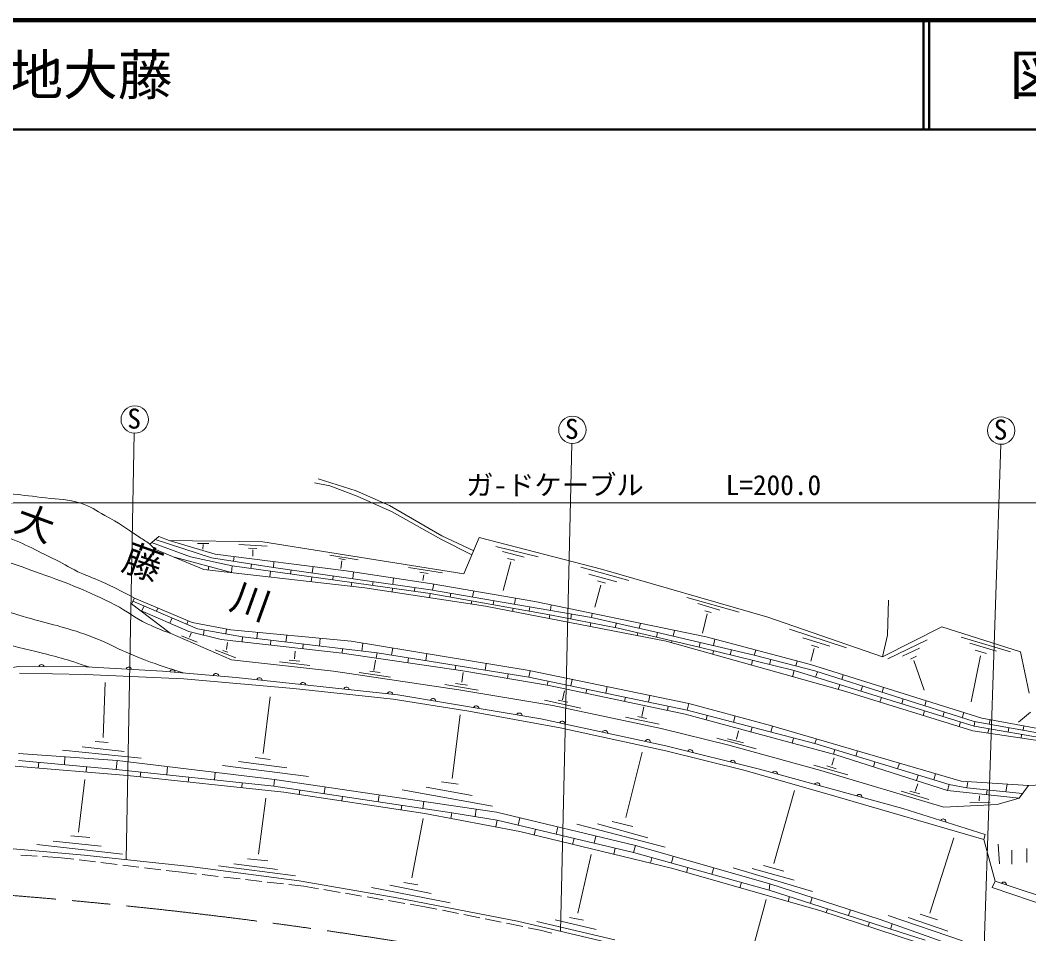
# Model space of a CAD drawing. Units: millimetres, scale not verified. Extents: x 40000 to 680000, y 20000 to 380000.
# Drawn here: x 426098 to 518376, y 296453 to 380000 of the extents above; entities that cross this region are included whole.
import ezdxf
from ezdxf.enums import TextEntityAlignment as Align

# ---------------------------------------------------------------- set-up
doc = ezdxf.new("R2010")
doc.units = ezdxf.units.MM
doc.header["$LTSCALE"] = 1000
doc.linetypes.add('CHAIN', pattern=[18.5, 12, -1.5, 3.5, -1.5])
for name, color, linetype, lineweight in [('M-BGD', 7, 'Continuous', 13), ('M-BMK', 2, 'CHAIN', 13), ('M-STR-HTXT', 7, 'Continuous', 13), ('M-TTL', 2, 'Continuous', 140), ('M-TTL-LINE', 7, 'Continuous', 50)]:
    doc.layers.add(name, color=color, linetype=linetype, lineweight=lineweight)
doc.layers.add('M-TTL-TXT', color=7, linetype='Continuous')
doc.styles.add('ＭＳ ゴシック', font='')
doc.styles.get('ＭＳ ゴシック').set_extended_font_data('MS Gothic')

msp = doc.modelspace()

# ---------------------------------------------------------------- linework, layer by layer
at = {"layer": 'M-BGD'}
for p, q in [((436518, 342227), (435803, 303234)), ((476572, 341285), (475529, 296687)), ((515822, 341217), (513974, 285486)), ((456823, 336955), (453367, 338063)), ((453013, 337705), (454435, 337413)), ((454435, 337413), (456934, 336482)), ((459898, 335608), (456823, 336955)), ((456934, 336482), (460124, 335033)), ((464684, 332861), (459898, 335608)), ((460124, 335033), (464586, 332530)), ((438772, 332788), (437955, 332090)), ((438115, 332226), (441675, 330913)), ((443616, 330833), (438439, 332504)), ((439730, 332429), (438772, 332788)), ((448283, 332309), (439730, 332429)), ((439730, 332429), (443930, 331170)), ((466700, 329377), (448283, 332309)), ((464586, 332530), (467430, 331120)), ((467586, 331490), (464684, 332861)), ((468086, 332683), (466700, 329377)), ((479271, 329812), (468086, 332683)), ((437955, 332090), (438414, 331631)), ((438414, 331631), (442900, 329777)), ((442316, 332154), (443363, 332146)), ((442828, 332044), (442800, 331630)), ((446112, 332051), (448682, 331900)), ((446981, 331732), (447743, 331696)), ((447397, 331581), (447371, 330978)), ((469628, 331878), (473496, 330920)), ((470213, 331399), (472207, 330894)), ((445435, 329485), (440225, 330883)), ((441675, 330913), (445490, 330089)), ((449265, 329956), (443616, 330833)), ((443930, 331170), (455914, 329654)), ((445616, 330522), (445682, 330948)), ((449265, 329956), (449304, 330490)), ((454416, 331072), (457017, 330666)), ((455250, 330761), (455871, 330666)), ((455510, 330566), (455445, 329869)), ((470971, 330482), (470293, 327837)), ((470678, 330788), (471343, 330628)), ((442900, 329777), (457625, 328082)), ((443361, 330041), (443308, 329730)), ((445490, 330089), (445435, 329485)), ((445490, 330089), (454689, 328813)), ((447258, 330267), (447194, 329852)), ((449005, 329601), (448933, 329083)), ((463641, 327917), (449265, 329956)), ((450875, 329727), (450822, 329349)), ((452821, 329452), (452903, 330035)), ((455914, 329654), (463780, 328471)), ((456518, 328927), (456607, 329550)), ((461614, 329938), (464733, 329477)), ((462668, 329530), (463422, 329406)), ((477402, 329974), (481775, 328765)), ((494494, 325416), (479271, 329812)), ((452792, 329076), (452732, 328645)), ((454689, 328813), (454745, 329179)), ((454689, 328813), (463615, 327585)), ((456439, 328570), (456391, 328224)), ((458382, 328663), (458332, 328312)), ((460183, 328408), (460267, 329000)), ((463041, 329291), (462943, 328751)), ((478120, 329349), (480685, 328645)), ((478904, 328738), (479649, 328525)), ((457625, 328082), (468661, 326407)), ((460172, 328052), (460124, 327703)), ((462159, 327785), (462205, 328121)), ((478371, 325392), (463641, 327917)), ((463780, 328471), (473191, 326836)), ((463833, 327885), (463929, 328445)), ((465494, 327600), (465436, 327260)), ((467494, 327257), (467589, 327810)), ((479210, 328339), (478678, 326319)), ((436286, 326625), (436551, 327156)), ((436413, 326880), (442315, 324352)), ((436551, 327156), (441829, 324910)), ((463615, 327585), (463539, 327185)), ((463615, 327585), (474545, 325636)), ((467411, 326908), (467357, 326605)), ((469441, 326923), (469378, 326557)), ((471324, 326600), (471417, 327144)), ((473191, 326836), (488856, 323600)), ((487079, 327209), (491878, 325854)), ((505443, 323750), (505532, 326950)), ((437057, 326053), (436286, 326625)), ((441523, 324112), (437057, 326053)), ((439821, 323939), (437057, 326053)), ((437429, 326445), (437229, 325978)), ((438579, 325952), (438702, 326241)), ((468661, 326407), (485200, 323207)), ((471205, 326231), (471150, 325926)), ((472721, 326361), (472654, 325973)), ((474602, 326038), (474686, 326527)), ((478371, 325392), (478442, 325751)), ((488089, 326664), (490096, 326040)), ((488741, 325973), (489299, 325827)), ((440002, 325342), (439797, 324862)), ((441333, 324772), (441459, 325067)), ((441829, 324910), (445378, 324245)), ((474545, 325636), (474485, 325280)), ((474545, 325636), (480806, 324408)), ((476545, 325705), (476469, 325259)), ((478305, 324899), (478237, 324554)), ((484297, 324043), (478371, 325392)), ((480639, 324876), (480544, 324460)), ((482741, 324397), (482842, 324842)), ((488953, 325721), (488528, 323953)), ((505002, 321787), (494494, 325416)), ((445424, 321507), (439821, 323939)), ((444487, 323381), (441523, 324112)), ((441591, 323594), (441746, 323947)), ((442315, 324352), (446448, 323602)), ((442939, 324238), (442857, 323783)), ((444898, 323883), (444977, 324320)), ((445378, 324245), (456371, 323222)), ((447747, 323447), (447814, 324018)), ((480806, 324408), (488210, 322667)), ((482596, 323987), (482534, 323723)), ((493249, 321929), (484297, 324043)), ((484419, 324014), (484317, 323583)), ((485838, 323679), (485960, 324198)), ((496490, 324312), (501687, 322610)), ((510425, 324518), (505002, 321787)), ((517603, 322245), (510425, 324518)), ((440860, 323714), (442282, 323116)), ((455542, 322119), (444487, 323381)), ((444960, 322462), (445072, 323106)), ((446448, 323602), (446394, 323163)), ((446448, 323602), (458743, 322140)), ((449037, 323294), (448986, 322867)), ((450404, 323131), (450480, 323770)), ((453468, 322767), (453554, 323484)), ((456371, 323222), (472660, 320530)), ((457364, 322304), (457452, 323043)), ((485200, 323207), (501649, 318601)), ((485718, 323253), (485676, 323074)), ((488311, 323095), (488210, 322667)), ((488856, 323600), (498387, 321072)), ((489524, 322809), (489661, 323386)), ((497686, 323514), (500159, 322756)), ((505002, 321787), (505443, 323750)), ((505462, 321587), (509078, 323341)), ((512188, 323567), (516695, 322225)), ((512973, 323036), (515432, 322304)), ((443948, 322408), (445834, 321705)), ((444641, 322373), (445102, 322219)), ((451197, 321596), (451268, 322305)), ((451999, 322942), (451950, 322529)), ((455589, 322515), (455542, 322119)), ((466608, 320504), (455542, 322119)), ((458743, 322140), (458680, 321661)), ((458743, 322140), (472640, 319933)), ((460078, 321928), (460183, 322592)), ((463199, 321432), (463301, 322076)), ((488210, 322667), (496903, 320540)), ((489536, 322343), (489456, 322016)), ((491168, 322421), (491061, 321969)), ((493249, 321929), (493387, 322398)), ((498750, 322557), (498431, 321387)), ((498484, 322836), (499149, 322650)), ((506832, 321839), (508387, 322584)), ((513465, 322384), (514488, 322079)), ((518419, 318466), (517603, 322245)), ((454775, 320470), (445424, 321507)), ((449824, 321321), (452606, 321002)), ((450692, 321481), (451676, 321375)), ((458458, 320519), (458611, 321488)), ((461632, 321681), (461562, 321240)), ((468624, 320571), (468721, 321181)), ((493100, 321471), (492991, 321026)), ((498792, 320494), (493249, 321929)), ((494760, 321538), (494644, 321093)), ((497050, 320945), (497167, 321395)), ((507536, 321573), (508108, 321853)), ((507868, 321454), (508812, 318729)), ((513956, 321879), (513115, 317670)), ((432083, 320163), (426037, 320284)), ((466240, 318775), (454775, 320470)), ((457117, 320354), (459970, 319917)), ((458080, 320472), (459043, 320336)), ((465940, 320997), (465879, 320610)), ((466513, 319468), (466619, 320345)), ((474504, 319148), (466608, 320504)), ((470746, 320234), (470678, 319805)), ((472640, 319933), (472745, 320512)), ((472660, 320530), (487275, 317519)), ((496903, 320540), (496770, 319968)), ((496903, 320540), (513386, 315436)), ((498387, 321072), (514065, 316187)), ((513387, 315868), (498792, 320494)), ((499027, 320419), (498872, 319930)), ((441060, 319781), (432083, 320163)), ((433705, 314411), (433884, 319435)), ((451103, 318884), (441060, 319781)), ((465937, 319335), (467018, 319193)), ((472640, 319933), (487105, 316900)), ((474390, 319566), (474310, 319181)), ((476470, 319130), (476594, 319720)), ((501256, 319713), (501390, 320136)), ((460221, 317914), (451103, 318884)), ((464944, 319246), (468011, 318741)), ((474834, 317340), (466240, 318775)), ((486926, 316536), (474504, 319148)), ((475726, 317854), (475904, 318678)), ((477934, 318823), (477854, 318443)), ((479673, 318459), (479799, 319059)), ((501070, 319250), (500932, 318802)), ((501649, 318601), (513253, 315013)), ((503151, 319112), (503005, 318651)), ((504943, 318544), (505083, 318985)), ((448340, 312935), (448958, 318139)), ((467150, 316827), (460221, 317914)), ((474052, 317810), (477384, 317101)), ((475319, 317819), (476187, 317632)), ((481466, 318083), (481386, 317701)), ((483577, 317640), (483706, 318255)), ((487105, 316900), (487275, 317519)), ((487275, 317519), (494733, 315505)), ((504887, 318068), (504755, 317641)), ((506885, 317929), (506747, 317492)), ((508851, 317306), (508997, 317766)), ((475491, 315299), (467150, 316827)), ((484743, 315226), (474834, 317340)), ((482958, 316339), (483164, 317195)), ((485389, 317260), (485308, 316876)), ((500723, 312814), (486926, 316536)), ((487105, 316900), (498809, 313850)), ((508846, 316842), (508714, 316416)), ((510516, 316325), (510644, 316737)), ((512285, 316217), (512436, 316694)), ((518529, 316714), (517421, 315819)), ((465607, 310646), (466355, 316488)), ((481491, 316254), (484561, 315616)), ((482591, 316315), (483401, 316150)), ((488949, 316420), (488845, 316018)), ((491345, 315795), (491498, 316379)), ((512132, 315824), (512001, 315400)), ((513386, 315436), (513450, 315857)), ((520037, 314690), (513387, 315868)), ((514065, 316187), (520370, 315009)), ((514759, 315625), (514833, 316043)), ((485154, 313172), (475491, 315299)), ((490944, 313691), (484743, 315226)), ((491640, 314266), (491808, 315020)), ((493062, 315348), (492948, 314911)), ((494733, 315505), (512199, 310401)), ((494768, 314903), (494911, 315453)), ((513253, 315013), (521777, 313743)), ((513386, 315436), (521623, 314006)), ((514708, 315206), (514638, 314806)), ((516473, 314900), (516544, 315309)), ((517718, 314684), (517661, 314356)), ((517858, 315076), (517927, 315465)), ((432967, 314052), (434143, 313952)), ((489823, 314337), (493421, 313380)), ((490816, 314284), (492260, 313930)), ((496855, 314359), (496733, 313890)), ((498809, 313850), (498946, 314274)), ((498809, 313850), (511087, 310101)), ((425957, 312937), (434981, 312297)), ((429976, 313234), (437174, 312517)), ((431771, 313553), (435619, 313135)), ((481513, 307077), (483008, 313079)), ((492412, 311387), (485154, 313172)), ((499358, 311378), (490944, 313691)), ((500620, 313297), (500491, 312876)), ((502547, 312708), (502691, 313180)), ((425950, 312315), (434891, 311490)), ((427790, 312145), (427740, 311610)), ((430158, 311927), (430198, 312637)), ((434981, 312297), (434891, 311490)), ((449359, 310562), (434981, 312297)), ((446086, 312198), (450493, 311619)), ((447582, 312576), (448978, 312397)), ((500362, 311868), (500562, 312546)), ((510922, 309561), (500723, 312814)), ((504298, 312174), (504159, 311718)), ((506373, 311540), (506531, 312057)), ((425654, 311786), (435912, 310919)), ((432167, 311741), (432121, 311239)), ((434891, 311490), (449315, 309959)), ((437138, 311251), (437089, 310794)), ((439528, 310998), (439584, 311742)), ((443873, 310537), (443940, 311216)), ((444611, 311859), (452467, 310842)), ((500637, 309054), (492412, 311387)), ((498714, 311882), (501811, 310978)), ((510604, 308048), (499358, 311378)), ((499910, 311802), (500748, 311549)), ((509682, 310530), (509852, 311087)), ((431448, 305738), (432004, 310575)), ((435912, 310919), (450228, 309403)), ((441521, 310786), (441473, 310330)), ((446415, 310267), (446366, 309812)), ((449359, 310562), (449315, 309959)), ((469683, 307567), (449359, 310562)), ((464650, 310347), (466165, 310128)), ((507982, 309487), (508224, 310173)), ((508239, 310971), (508085, 310466)), ((511087, 310101), (510922, 309561)), ((511087, 310101), (512709, 309800)), ((512199, 310401), (518332, 310018)), ((512709, 309800), (512792, 310364)), ((516280, 309440), (516405, 310138)), ((522405, 310192), (518218, 310013)), ((449315, 309959), (465585, 307527)), ((450228, 309403), (463109, 307463)), ((451684, 309605), (451623, 309193)), ((453897, 309274), (453988, 309880)), ((458853, 308533), (458946, 309150)), ((461041, 309609), (469316, 308134)), ((463234, 309849), (467441, 309111)), ((495051, 302880), (496946, 309560)), ((506682, 309505), (509228, 308749)), ((507474, 309511), (508407, 309251)), ((517483, 308866), (510922, 309561)), ((512709, 309800), (517793, 309287)), ((514559, 309613), (514514, 309180)), ((518332, 310018), (517483, 308866)), ((447906, 303739), (448584, 308863)), ((455582, 309022), (455520, 308606)), ((461019, 308210), (460956, 307787)), ((462944, 307922), (463038, 308547)), ((514249, 305087), (500637, 309054)), ((515469, 308288), (510604, 308048)), ((512983, 308424), (514835, 308495)), ((513842, 308610), (513851, 309080)), ((517483, 308866), (515469, 308288)), ((463109, 307463), (471811, 305801)), ((465585, 307527), (465500, 307006)), ((465585, 307527), (469729, 306853)), ((467727, 307179), (467825, 307841)), ((469683, 307567), (482390, 304527)), ((461943, 301585), (462980, 306989)), ((469729, 306853), (469614, 306221)), ((482201, 303882), (469729, 306853)), ((471665, 306392), (471823, 307055)), ((477027, 306479), (485102, 304385)), ((478921, 306519), (483507, 305243)), ((480257, 306718), (482151, 306280)), ((471811, 305801), (485808, 302416)), ((473242, 306016), (473116, 305485)), ((475127, 305567), (475285, 306227)), ((514249, 305087), (514368, 305550)), ((431965, 303637), (420710, 304644)), ((427607, 304621), (435458, 303723)), ((429129, 304929), (433514, 304466)), ((430724, 305411), (432473, 305262)), ((476768, 305176), (476638, 304634)), ((478609, 304738), (478765, 305394)), ((482390, 304527), (482201, 303882)), ((482390, 304527), (494678, 301036)), ((509323, 298339), (511516, 305238)), ((515292, 301253), (514249, 305087)), ((515573, 304638), (515680, 302857)), ((426158, 303659), (427655, 303565)), ((441636, 302620), (431965, 303637)), ((477105, 298350), (478332, 303713)), ((480541, 304278), (480408, 303722)), ((482201, 303882), (494605, 300459)), ((516809, 304106), (516823, 302817)), ((518179, 304266), (518179, 302963)), ((428154, 303534), (429587, 303444)), ((429587, 303444), (431009, 303272)), ((431505, 303212), (432994, 303031)), ((433491, 302971), (434980, 302790)), ((435476, 302730), (436965, 302550)), ((444237, 302682), (451295, 301765)), ((445633, 302841), (449641, 302343)), ((446909, 303300), (448743, 303121)), ((483897, 303414), (483758, 302912)), ((485671, 302925), (485842, 303546)), ((494094, 302701), (495949, 302182)), ((437462, 302490), (438951, 302309)), ((439447, 302249), (440869, 302077)), ((440869, 302077), (442238, 301921)), ((451632, 301304), (441636, 302620)), ((442735, 301865), (444226, 301695)), ((485808, 302416), (499346, 298568)), ((487171, 302510), (487048, 302063)), ((489388, 301899), (489552, 302492)), ((491323, 302501), (498581, 300328)), ((493058, 302441), (496906, 301345)), ((444722, 301639), (446213, 301470)), ((446710, 301413), (448200, 301244)), ((448697, 301188), (450187, 301019)), ((450684, 300962), (452053, 300807)), ((460391, 299776), (451632, 301304)), ((459909, 300887), (463697, 300150)), ((461205, 301147), (462481, 300947)), ((492082, 301155), (491948, 300671)), ((494605, 300459), (494678, 301036)), ((494678, 301036), (504770, 297774)), ((515026, 300681), (515292, 301253)), ((452053, 300807), (453394, 300579)), ((453887, 300495), (455366, 300244)), ((455859, 300160), (457338, 299908)), ((458234, 300688), (465432, 299272)), ((494605, 300459), (508900, 295872)), ((534010, 294272), (515026, 300681)), ((457831, 299825), (459310, 299573)), ((459803, 299490), (461281, 299238)), ((471597, 297622), (460391, 299776)), ((461774, 299154), (463115, 298926)), ((492906, 294288), (494333, 299602)), ((496486, 299855), (496346, 299420)), ((498391, 299244), (498563, 299780)), ((463115, 298926), (464231, 298701)), ((464721, 298602), (466191, 298304)), ((466681, 298205), (468151, 297908)), ((499346, 298568), (508106, 295683)), ((499954, 298743), (499845, 298404)), ((501878, 298125), (502048, 298654)), ((505494, 298140), (512313, 295807)), ((508425, 298239), (510020, 297741)), ((468641, 297808), (470111, 297511)), ((470602, 297412), (472072, 297114)), ((482334, 295067), (471597, 297622)), ((473367, 297584), (480511, 295915)), ((475048, 297724), (478808, 296853)), ((476352, 297937), (477621, 297693)), ((503796, 297510), (503678, 297141)), ((504770, 297774), (520701, 292131)), ((505731, 296889), (505888, 297378)), ((507329, 297960), (510977, 296704)), ((472562, 297015), (473677, 296790)), ((473677, 296790), (474733, 296516))]:
    msp.add_line(p, q, dxfattribs=at)
for points in [[(514368, 305550), (506836, 307919), (493737, 311508), (485178, 313657), (473733, 316119), (460633, 318312), (445865, 319901), (439113, 320486), (432134, 320854), (425973, 320884), (389112, 315346)], [(539690, 288452), (538998, 290985), (536785, 293557), (534413, 294713), (527693, 297166), (515292, 301253)]]:
    msp.add_lwpolyline(points, dxfattribs=at)
for centre in [(436575, 343476), (476614, 342534), (515846, 342467)]:
    msp.add_circle(centre, 1250, dxfattribs=at)
for centre, start, end in [((428044, 320818), 12.40225, 167.04148), ((436036, 320592), 9.65471, 164.29394), ((440027, 320350), 7.73011, 162.36934), ((444012, 320005), 7.73011, 162.36934), ((447991, 319615), 6.54121, 161.18044), ((451968, 319188), 6.54121, 161.18044), ((455945, 318760), 6.54121, 161.18044), ((459923, 318332), 6.54121, 161.18044), ((463870, 317713), 3.17564, 157.81487), ((467815, 317053), 3.17564, 157.81487), ((471760, 316392), 3.17564, 157.81487), ((475685, 315641), 0.53792, 155.17715), ((479596, 314800), 0.53792, 155.17715), ((483506, 313959), 0.53792, 155.17715), ((487397, 313041), 358.58919, 153.22842), ((491277, 312068), 358.58919, 153.22842), ((495147, 311063), 357.35887, 151.99811), ((499005, 310006), 357.35887, 151.99811), ((502863, 308949), 357.35887, 151.99811), ((510536, 306697), 355.22273, 149.86196), ((516099, 300928), 354.44056, 149.0798)]:
    msp.add_arc(centre, 256, start, end, dxfattribs=at)
for points, knots in [([(437955, 332090), (437507, 332400), (437386, 332478), (437019, 332722), (435803, 333534), (435134, 334016), (433849, 334716), (432999, 335180), (432557, 335534), (431636, 335833), (430430, 336224), (429683, 336145), (428426, 336311), (426132, 336615), (424839, 336717), (422544, 337009), (421444, 337149), (420819, 337187), (419733, 337408), (418290, 337702), (417543, 338114), (416104, 338425), (414185, 338840), (413057, 338785), (411139, 339203), (409824, 339489), (409150, 339899), (407829, 340160), (406598, 340403), (406126, 340440), (404639, 340538)], [0, 0, 0, 0, 1, 1, 1, 2, 2, 2, 3, 3, 3, 4, 4, 4, 5, 5, 5, 6, 6, 6, 7, 7, 7, 8, 8, 8, 9, 9, 9, 10, 10, 10, 10]), ([(334819, 315831), (337507, 317289), (338186, 317655), (340337, 318837), (342022, 319762), (342950, 320307), (344644, 321215), (347007, 322480), (348295, 323269), (350745, 324355), (352864, 325293), (354133, 325619), (356308, 326418), (358041, 327055), (359012, 327412), (360750, 328034), (362795, 328765), (363939, 329182), (365999, 329873), (367900, 330511), (368989, 330799), (370888, 331443), (372479, 331983), (373439, 332142), (374926, 332923), (375697, 333329), (375904, 333895), (376664, 334323), (377140, 334590), (377456, 334644), (377987, 334773), (379435, 335125), (380278, 335176), (381755, 335371), (384824, 335776), (386544, 336024), (389631, 336258), (392102, 336446), (393495, 336378), (395971, 336468), (397724, 336531), (398705, 336715), (400458, 336647), (401879, 336592), (402670, 336443), (404076, 336228), (405938, 335944), (406943, 335575), (408802, 335271), (410262, 335033), (411083, 334911), (412555, 334763), (414426, 334575), (415493, 334664), (417356, 334404), (418809, 334201), (419599, 333948), (421034, 333641), (422228, 333387), (422916, 333319), (424085, 332968), (426099, 332364), (427121, 331719), (429020, 330815), (429963, 330366), (430444, 330018), (431387, 329569), (432204, 329180), (432696, 329041), (433521, 328672), (434728, 328130), (435119, 327910), (436551, 327156)], [0, 0, 0, 0, 1, 1, 1, 2, 2, 2, 3, 3, 3, 4, 4, 4, 5, 5, 5, 6, 6, 6, 7, 7, 7, 8, 8, 8, 9, 9, 9, 10, 10, 10, 11, 11, 11, 12, 12, 12, 13, 13, 13, 14, 14, 14, 15, 15, 15, 16, 16, 16, 17, 17, 17, 18, 18, 18, 19, 19, 19, 20, 20, 20, 21, 21, 21, 22, 22, 22, 23, 23, 23, 24, 24, 24, 24]), ([(336555, 314094), (337791, 314724), (338108, 314891), (339098, 315411), (341135, 316479), (342240, 317145), (344272, 318222), (346682, 319499), (348043, 320194), (350463, 321452), (353317, 322935), (354859, 323880), (357776, 325235), (359785, 326169), (360954, 326600), (363025, 327389), (364988, 328136), (366102, 328516), (368094, 329183), (370569, 330013), (371951, 330500), (374464, 331202), (377244, 331979), (378803, 332435), (381642, 332952), (384039, 333388), (385421, 333375), (387833, 333714), (389941, 334011), (391093, 334421), (393217, 334567), (395771, 334743), (397211, 334494), (399767, 334342), (402085, 334205), (403378, 334045), (405688, 333804), (408427, 333519), (409977, 333442), (412687, 332952), (414602, 332605), (415614, 332116), (417532, 331785), (419113, 331512), (420042, 331656), (421614, 331337), (424146, 330822), (425509, 330280), (427940, 329408), (430660, 328432), (432181, 327842), (434759, 326536), (435958, 325929), (436513, 325372), (437730, 324802), (438530, 324427), (438827, 324299), (439821, 323939)], [0, 0, 0, 0, 1, 1, 1, 2, 2, 2, 3, 3, 3, 4, 4, 4, 5, 5, 5, 6, 6, 6, 7, 7, 7, 8, 8, 8, 9, 9, 9, 10, 10, 10, 11, 11, 11, 12, 12, 12, 13, 13, 13, 14, 14, 14, 15, 15, 15, 16, 16, 16, 17, 17, 17, 18, 18, 18, 19, 19, 19, 19]), ([(337413, 313236), (338975, 314036), (339370, 314238), (340620, 314888), (342025, 315618), (342792, 316065), (344209, 316772), (345570, 317451), (346343, 317812), (347738, 318417), (349613, 319229), (350655, 319714), (352583, 320391), (355567, 321439), (357362, 321636), (360359, 322644), (362041, 323209), (362961, 323588), (364626, 324199), (367256, 325164), (368711, 325754), (371356, 326677), (373265, 327343), (374318, 327799), (376290, 328247), (379147, 328896), (380820, 328871), (383737, 329144), (386639, 329415), (388275, 329436), (391185, 329593), (394075, 329749), (395693, 329879), (398587, 329951), (400934, 330011), (402257, 330137), (404598, 329951), (407249, 329742), (408705, 329362), (411328, 328920), (415072, 328288), (417187, 327998), (420883, 327125), (423020, 326621), (424160, 326129), (426267, 325510), (428507, 324852), (429804, 324619), (432009, 323850), (434240, 323073), (435351, 322281), (437572, 321473), (438902, 320988), (439361, 320826), (441008, 320321)], [0, 0, 0, 0, 1, 1, 1, 2, 2, 2, 3, 3, 3, 4, 4, 4, 5, 5, 5, 6, 6, 6, 7, 7, 7, 8, 8, 8, 9, 9, 9, 10, 10, 10, 11, 11, 11, 12, 12, 12, 13, 13, 13, 14, 14, 14, 15, 15, 15, 16, 16, 16, 17, 17, 17, 18, 18, 18, 18]), ([(343871, 313019), (346202, 314409), (346897, 314779), (348893, 315801), (352131, 317458), (354057, 318162), (357447, 319479), (360253, 320570), (361826, 321221), (364745, 321962), (367338, 322620), (368858, 322673), (371504, 323068), (375244, 323628), (377348, 323880), (381104, 324324), (383774, 324640), (385271, 324819), (387953, 325012), (391345, 325257), (393257, 325387), (396656, 325282), (399239, 325201), (400665, 324851), (403236, 324594), (405876, 324329), (407345, 324049), (409995, 323936), (411645, 323865), (412572, 323992), (414222, 323946), (416414, 323884), (417647, 323856), (419825, 323607), (422864, 323259), (424573, 323011), (427541, 322271), (429490, 321785), (430179, 321594), (432480, 320836)], [0, 0, 0, 0, 1, 1, 1, 2, 2, 2, 3, 3, 3, 4, 4, 4, 5, 5, 5, 6, 6, 6, 7, 7, 7, 8, 8, 8, 9, 9, 9, 10, 10, 10, 11, 11, 11, 12, 12, 12, 13, 13, 13, 13])]:
    msp.add_open_spline(points, degree=3, knots=knots, dxfattribs=at)
at = {"layer": 'M-BMK'}
msp.add_arc((390443, -142646), 443979, 80.19787, 93.13659, dxfattribs=at)
at = {"layer": 'M-STR-HTXT'}
msp.add_line((366567, 335878), (568579, 335878), dxfattribs=at)
at = {"layer": 'M-TTL'}
msp.add_line((680000, 380000), (40000, 380000), dxfattribs=at)
at = {"layer": 'M-TTL-LINE'}
for p, q in [((508747, 380000), (508747, 370000)), ((509247, 380000), (509247, 370000)), ((40000, 370000), (680000, 370000))]:
    msp.add_line(p, q, dxfattribs=at)

# ---------------------------------------------------------------- texts
at = {"layer": 'M-BGD', "style": 'ＭＳ ゴシック'}
for p in [(435896, 342102), (475936, 341160), (515167, 341093)]:
    msp.add_text('S', height=1833, dxfattribs=at).set_placement(p, align=Align.BOTTOM_LEFT)
msp.add_text('大\u3000\u3000藤\u3000\u3000川', height=2566, rotation=340.048, dxfattribs=at).set_placement((425120, 332676), align=Align.BOTTOM_LEFT)
at = {"layer": 'M-STR-HTXT', "style": 'ＭＳ ゴシック'}
msp.add_text('ガ-ドケーブル\u3000\u3000\u3000L=200.0', height=1833, dxfattribs=at).set_placement((466898, 336026), align=Align.BOTTOM_LEFT)
at = {"layer": 'M-TTL-TXT', "style": 'ＭＳ ゴシック'}
msp.add_text('山口市徳地大藤', height=3666, dxfattribs=at).set_placement((405024, 375000), align=Align.MIDDLE_LEFT)
msp.add_text('図面番号', height=3666, dxfattribs=at).set_placement((526622, 375000), align=Align.MIDDLE_CENTER)

doc.saveas('drawing.dxf')
